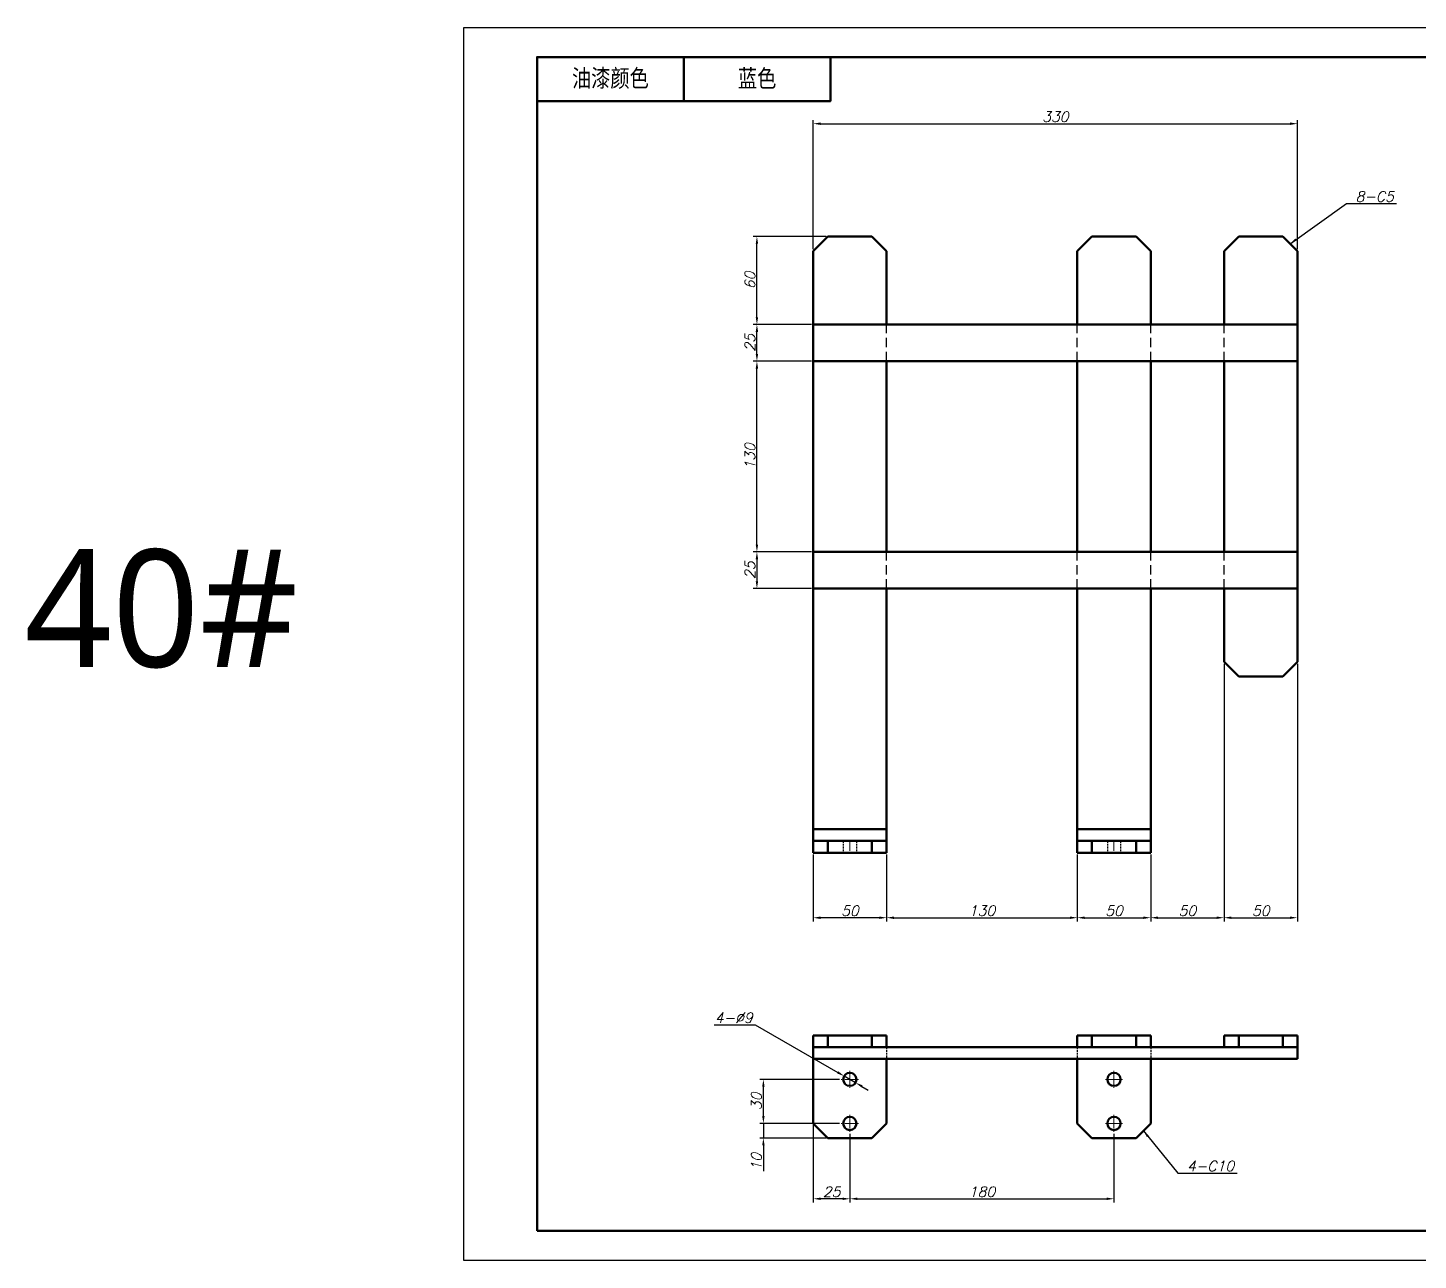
# Model space of a CAD drawing. Header units: inches. Extents: x 17901 to 26602, y 9673 to 14036.
# Drawn here: x 17910 to 18858, y 9673 to 10513 of the extents above; entities that cross this region are included whole.
import ezdxf

# ---------------------------------------------------------------- set-up
doc = ezdxf.new("R2010")
doc.units = ezdxf.units.IN
doc.header["$MEASUREMENT"] = 0
doc.linetypes.add('CENTER', pattern=[50.8, 31.75, -6.35, 6.35, -6.35])
doc.linetypes.add('DASHED2', pattern=[9.525, 6.35, -3.175])
for name, color, linetype, lineweight in [('中心线', 1, 'CENTER', 15), ('图框_内框线', 5, 'Continuous', 50), ('标注线', 3, 'Continuous', 25), ('粗实线', 7, 'Continuous', 50), ('虚线', 2, 'DASHED2', 25)]:
    doc.layers.add(name, color=color, linetype=linetype, lineweight=lineweight)
doc.styles.add('DIM_FONT', font='romans.shx', dxfattribs={"oblique": 15})
doc.styles.get("Standard").update_dxf_attribs({"font": 'txt', "bigfont": 'gbcbig.shx'})
doc.styles.add('仿宋体', font='FSGB2312.ttf', dxfattribs={"width": 0.8, "height": 3.5})
doc.dimstyles.new('幅面 1：2', dxfattribs={"dimscale": 2, "dimtxt": 3.5, "dimasz": 2.5, "dimexe": 1.25, "dimexo": 0.625, "dimtad": 1, "dimdsep": 46, "dimtxsty": 'DIM_FONT', "dimcen": 2.5, "dimclrd": 256, "dimclre": 256, "dimclrt": 256, "dimazin": 2, "dimtm": 1e-09, "dimtfac": 0.5, "dimtmove": 0, "dimatfit": 3, "dimfxl": 1, "dimlwd": -1, "dimarcsym": 0})
doc.dimstyles.new('幅面 1：2$0', dxfattribs={"dimscale": 2, "dimtxt": 3.5, "dimasz": 2.5, "dimexe": 1.25, "dimexo": 0.625, "dimtad": 1, "dimdsep": 46, "dimtxsty": 'DIM_FONT', "dimcen": 2.5, "dimclrd": 256, "dimclrt": 256, "dimadec": 0, "dimazin": 0, "dimtfac": 1, "dimtmove": 0, "dimatfit": 3, "dimfxl": 1, "dimlwd": -1, "dimarcsym": 0})
doc.dimstyles.new('幅面 1：2$3', dxfattribs={"dimscale": 2, "dimtxt": 3.5, "dimasz": 2.5, "dimexe": 1.25, "dimexo": 0.625, "dimtad": 1, "dimtih": 1, "dimtoh": 1, "dimdsep": 46, "dimtxsty": 'DIM_FONT', "dimcen": 2.5, "dimclrd": 256, "dimclre": 256, "dimclrt": 256, "dimazin": 2, "dimtm": 1e-09, "dimtfac": 0.5, "dimtmove": 0, "dimatfit": 3, "dimfxl": 1, "dimlwd": -1, "dimarcsym": 0})

# ---------------------------------------------------------------- blocks, each defined once
blk = doc.blocks.new('*D770')
at = {"layer": 'Defpoints', "color": 0, "transparency": 16777216}
for p in [(18775.25, 10447.28), (18445.25, 10360.4), (18775.25, 10360.4)]:
    blk.add_point(p, dxfattribs=at)
at = {"layer": '标注线', "color": 0, "lineweight": -2, "transparency": 16777216}
for p, q in [((18445.25, 10361.65), (18445.25, 10449.78)), ((18775.25, 10361.65), (18775.25, 10449.78))]:
    blk.add_line(p, q, dxfattribs=at)
at = {"layer": '标注线', "transparency": 16777216}
blk.add_line((18450.25, 10447.28), (18770.25, 10447.28), dxfattribs=at)
for points in [[(18450.25, 10448.12), (18450.25, 10446.45), (18445.25, 10447.28)], [(18770.25, 10448.12), (18770.25, 10446.45), (18775.25, 10447.28)]]:
    blk.add_solid(points, dxfattribs=at)
at = {"layer": '标注线', "transparency": 16777216, "insert": (18610.25, 10452.03), "char_height": 7, "attachment_point": 5, "style": 'DIM_FONT'}
blk.add_mtext('330', dxfattribs=at)
blk = doc.blocks.new('*D771')
at = {"layer": 'Defpoints', "color": 0, "transparency": 16777216}
for p in [(18445.25, 9950.4), (18495.25, 9950.4), (18445.25, 9906.07)]:
    blk.add_point(p, dxfattribs=at)
at = {"layer": '标注线', "color": 0, "lineweight": -2, "transparency": 16777216}
for p, q in [((18445.25, 9949.15), (18445.25, 9903.57)), ((18495.25, 9949.15), (18495.25, 9903.57))]:
    blk.add_line(p, q, dxfattribs=at)
at = {"layer": '标注线', "transparency": 16777216}
blk.add_line((18490.25, 9906.07), (18450.25, 9906.07), dxfattribs=at)
for points in [[(18450.25, 9906.9), (18450.25, 9905.23), (18445.25, 9906.07)], [(18490.25, 9906.9), (18490.25, 9905.23), (18495.25, 9906.07)]]:
    blk.add_solid(points, dxfattribs=at)
at = {"layer": '标注线', "transparency": 16777216, "insert": (18470.25, 9910.82), "char_height": 7, "attachment_point": 5, "style": 'DIM_FONT'}
blk.add_mtext('50', dxfattribs=at)
blk = doc.blocks.new('*D772')
at = {"layer": 'Defpoints', "color": 0, "transparency": 16777216}
for p in [(18495.25, 9950.4), (18625.25, 9950.4), (18625.25, 9906.07)]:
    blk.add_point(p, dxfattribs=at)
at = {"layer": '标注线', "color": 0, "lineweight": -2, "transparency": 16777216}
for p, q in [((18495.25, 9949.15), (18495.25, 9903.57)), ((18625.25, 9949.15), (18625.25, 9903.57))]:
    blk.add_line(p, q, dxfattribs=at)
at = {"layer": '标注线', "transparency": 16777216}
blk.add_line((18500.25, 9906.07), (18620.25, 9906.07), dxfattribs=at)
for points in [[(18500.25, 9906.9), (18500.25, 9905.23), (18495.25, 9906.07)], [(18620.25, 9906.9), (18620.25, 9905.23), (18625.25, 9906.07)]]:
    blk.add_solid(points, dxfattribs=at)
at = {"layer": '标注线', "transparency": 16777216, "insert": (18560.25, 9910.82), "char_height": 7, "attachment_point": 5, "style": 'DIM_FONT'}
blk.add_mtext('130', dxfattribs=at)
blk = doc.blocks.new('*D773')
at = {"layer": 'Defpoints', "color": 0, "transparency": 16777216}
for p in [(18625.25, 9950.4), (18675.25, 9950.4), (18675.25, 9906.07)]:
    blk.add_point(p, dxfattribs=at)
at = {"layer": '标注线', "color": 0, "lineweight": -2, "transparency": 16777216}
for p, q in [((18625.25, 9949.15), (18625.25, 9903.57)), ((18675.25, 9949.15), (18675.25, 9903.57))]:
    blk.add_line(p, q, dxfattribs=at)
at = {"layer": '标注线', "transparency": 16777216}
blk.add_line((18630.25, 9906.07), (18670.25, 9906.07), dxfattribs=at)
for points in [[(18630.25, 9906.9), (18630.25, 9905.23), (18625.25, 9906.07)], [(18670.25, 9906.9), (18670.25, 9905.23), (18675.25, 9906.07)]]:
    blk.add_solid(points, dxfattribs=at)
at = {"layer": '标注线', "transparency": 16777216, "insert": (18650.25, 9910.82), "char_height": 7, "attachment_point": 5, "style": 'DIM_FONT'}
blk.add_mtext('50', dxfattribs=at)
blk = doc.blocks.new('*D774')
at = {"layer": 'Defpoints', "color": 0, "transparency": 16777216}
for p in [(18725.25, 10080.4), (18675.25, 9950.4), (18725.25, 9906.07)]:
    blk.add_point(p, dxfattribs=at)
at = {"layer": '标注线', "color": 0, "lineweight": -2, "transparency": 16777216}
for p, q in [((18725.25, 10079.15), (18725.25, 9903.57)), ((18675.25, 9949.15), (18675.25, 9903.57))]:
    blk.add_line(p, q, dxfattribs=at)
at = {"layer": '标注线', "transparency": 16777216}
blk.add_line((18680.25, 9906.07), (18720.25, 9906.07), dxfattribs=at)
for points in [[(18680.25, 9906.9), (18680.25, 9905.23), (18675.25, 9906.07)], [(18720.25, 9906.9), (18720.25, 9905.23), (18725.25, 9906.07)]]:
    blk.add_solid(points, dxfattribs=at)
at = {"layer": '标注线', "transparency": 16777216, "insert": (18700.25, 9910.82), "char_height": 7, "attachment_point": 5, "style": 'DIM_FONT'}
blk.add_mtext('50', dxfattribs=at)
blk = doc.blocks.new('*D775')
at = {"layer": 'Defpoints', "color": 0, "transparency": 16777216}
for p in [(18725.25, 10080.4), (18775.25, 10080.4), (18775.25, 9906.07)]:
    blk.add_point(p, dxfattribs=at)
at = {"layer": '标注线', "color": 0, "lineweight": -2, "transparency": 16777216}
for p, q in [((18725.25, 10079.15), (18725.25, 9903.57)), ((18775.25, 10079.15), (18775.25, 9903.57))]:
    blk.add_line(p, q, dxfattribs=at)
at = {"layer": '标注线', "transparency": 16777216}
blk.add_line((18730.25, 9906.07), (18770.25, 9906.07), dxfattribs=at)
for points in [[(18730.25, 9906.9), (18730.25, 9905.23), (18725.25, 9906.07)], [(18770.25, 9906.9), (18770.25, 9905.23), (18775.25, 9906.07)]]:
    blk.add_solid(points, dxfattribs=at)
at = {"layer": '标注线', "transparency": 16777216, "insert": (18750.25, 9910.82), "char_height": 7, "attachment_point": 5, "style": 'DIM_FONT'}
blk.add_mtext('50', dxfattribs=at)
blk = doc.blocks.new('*D776')
at = {"layer": 'Defpoints', "color": 0, "transparency": 16777216}
for p in [(18445.25, 9765.88), (18470.25, 9760.03), (18445.25, 9714.5)]:
    blk.add_point(p, dxfattribs=at)
at = {"layer": '标注线', "color": 0, "lineweight": -2, "transparency": 16777216}
for p, q in [((18445.25, 9764.63), (18445.25, 9712)), ((18470.25, 9758.78), (18470.25, 9712))]:
    blk.add_line(p, q, dxfattribs=at)
at = {"layer": '标注线', "transparency": 16777216}
blk.add_line((18465.25, 9714.5), (18450.25, 9714.5), dxfattribs=at)
for points in [[(18450.25, 9715.33), (18450.25, 9713.67), (18445.25, 9714.5)], [(18465.25, 9715.33), (18465.25, 9713.67), (18470.25, 9714.5)]]:
    blk.add_solid(points, dxfattribs=at)
at = {"layer": '标注线', "transparency": 16777216, "insert": (18457.75, 9719.25), "char_height": 7, "attachment_point": 5, "style": 'DIM_FONT'}
blk.add_mtext('25', dxfattribs=at)
blk = doc.blocks.new('*D777')
at = {"layer": 'Defpoints', "color": 0, "transparency": 16777216}
for p in [(18470.25, 9760.03), (18650.25, 9760.03), (18650.25, 9714.5)]:
    blk.add_point(p, dxfattribs=at)
at = {"layer": '标注线', "color": 0, "lineweight": -2, "transparency": 16777216}
for p, q in [((18470.25, 9758.78), (18470.25, 9712)), ((18650.25, 9758.78), (18650.25, 9712))]:
    blk.add_line(p, q, dxfattribs=at)
at = {"layer": '标注线', "transparency": 16777216}
blk.add_line((18475.25, 9714.5), (18645.25, 9714.5), dxfattribs=at)
for points in [[(18475.25, 9715.33), (18475.25, 9713.67), (18470.25, 9714.5)], [(18645.25, 9715.33), (18645.25, 9713.67), (18650.25, 9714.5)]]:
    blk.add_solid(points, dxfattribs=at)
at = {"layer": '标注线', "transparency": 16777216, "insert": (18560.25, 9719.25), "char_height": 7, "attachment_point": 5, "style": 'DIM_FONT'}
blk.add_mtext('180', dxfattribs=at)
blk = doc.blocks.new('*D778')
at = {"layer": 'Defpoints', "color": 0, "transparency": 16777216}
for p in [(18411.31, 9795.88), (18464.4, 9795.88), (18464.4, 9765.88)]:
    blk.add_point(p, dxfattribs=at)
at = {"layer": '标注线', "color": 0, "lineweight": -2, "transparency": 16777216}
for p, q in [((18463.15, 9795.88), (18408.81, 9795.88)), ((18463.15, 9765.88), (18408.81, 9765.88))]:
    blk.add_line(p, q, dxfattribs=at)
at = {"layer": '标注线', "transparency": 16777216}
blk.add_line((18411.31, 9770.88), (18411.31, 9790.88), dxfattribs=at)
for points in [[(18410.47, 9790.88), (18412.14, 9790.88), (18411.31, 9795.88)], [(18410.47, 9770.88), (18412.14, 9770.88), (18411.31, 9765.88)]]:
    blk.add_solid(points, dxfattribs=at)
at = {"layer": '标注线', "transparency": 16777216, "insert": (18406.56, 9780.88), "char_height": 7, "attachment_point": 5, "rotation": 90, "style": 'DIM_FONT'}
blk.add_mtext('30', dxfattribs=at)
blk = doc.blocks.new('*D779')
at = {"layer": 'Defpoints', "color": 0, "transparency": 16777216}
for p in [(18464.4, 9765.88), (18411.31, 9755.88), (18455.25, 9755.88)]:
    blk.add_point(p, dxfattribs=at)
at = {"layer": '标注线', "transparency": 16777216}
for p, q in [((18411.31, 9770.88), (18411.31, 9775.88)), ((18411.31, 9765.88), (18411.31, 9755.88)), ((18411.31, 9750.88), (18411.31, 9733.38))]:
    blk.add_line(p, q, dxfattribs=at)
at = {"layer": '标注线', "color": 0, "lineweight": -2, "transparency": 16777216}
for p, q in [((18463.15, 9765.88), (18408.81, 9765.88)), ((18454, 9755.88), (18408.81, 9755.88))]:
    blk.add_line(p, q, dxfattribs=at)
at = {"layer": '标注线', "transparency": 16777216}
for points in [[(18410.47, 9770.88), (18412.14, 9770.88), (18411.31, 9765.88)], [(18410.47, 9750.88), (18412.14, 9750.88), (18411.31, 9755.88)]]:
    blk.add_solid(points, dxfattribs=at)
at = {"layer": '标注线', "transparency": 16777216, "insert": (18406.56, 9739.63), "char_height": 7, "attachment_point": 5, "rotation": 90, "style": 'DIM_FONT'}
blk.add_mtext('10', dxfattribs=at)
blk = doc.blocks.new('*D780')
at = {"layer": 'Defpoints', "color": 0, "transparency": 16777216}
for p in [(18466.36, 9798.12), (18474.15, 9793.63)]:
    blk.add_point(p, dxfattribs=at)
at = {"layer": '标注线', "transparency": 16777216}
for p, q in [((18377.76, 9833.12), (18405.66, 9833.12)), ((18405.66, 9833.12), (18462.02, 9800.62)), ((18474.15, 9793.63), (18466.36, 9798.12)), ((18478.48, 9791.13), (18482.81, 9788.63))]:
    blk.add_line(p, q, dxfattribs=at)
for points in [[(18462.44, 9801.34), (18461.61, 9799.9), (18466.36, 9798.12)], [(18478.9, 9791.85), (18478.07, 9790.41), (18474.15, 9793.63)]]:
    blk.add_solid(points, dxfattribs=at)
at = {"layer": '标注线', "transparency": 16777216, "insert": (18391.08, 9837.87), "char_height": 7, "attachment_point": 5, "style": 'DIM_FONT'}
blk.add_mtext('4-%%c9', dxfattribs=at)
blk = doc.blocks.new('*D738')
at = {"layer": 'Defpoints', "color": 0, "transparency": 16777216}
for p in [(18406.9, 10285.4), (18445.25, 10285.4), (18445.25, 10155.4)]:
    blk.add_point(p, dxfattribs=at)
at = {"layer": '标注线', "color": 0, "lineweight": -2, "transparency": 16777216}
for p, q in [((18444, 10285.4), (18404.4, 10285.4)), ((18444, 10155.4), (18404.4, 10155.4))]:
    blk.add_line(p, q, dxfattribs=at)
at = {"layer": '标注线', "transparency": 16777216}
blk.add_line((18406.9, 10160.4), (18406.9, 10280.4), dxfattribs=at)
for points in [[(18406.06, 10280.4), (18407.73, 10280.4), (18406.9, 10285.4)], [(18406.06, 10160.4), (18407.73, 10160.4), (18406.9, 10155.4)]]:
    blk.add_solid(points, dxfattribs=at)
at = {"layer": '标注线', "transparency": 16777216, "insert": (18402.15, 10220.4), "char_height": 7, "attachment_point": 5, "rotation": 90, "style": 'DIM_FONT'}
blk.add_mtext('130', dxfattribs=at)
blk = doc.blocks.new('*D739')
at = {"layer": 'Defpoints', "color": 0, "transparency": 16777216}
for p in [(18445.25, 10155.4), (18406.9, 10130.4), (18445.25, 10130.4)]:
    blk.add_point(p, dxfattribs=at)
at = {"layer": '标注线', "color": 0, "lineweight": -2, "transparency": 16777216}
for p, q in [((18444, 10155.4), (18404.4, 10155.4)), ((18444, 10130.4), (18404.4, 10130.4))]:
    blk.add_line(p, q, dxfattribs=at)
at = {"layer": '标注线', "transparency": 16777216}
blk.add_line((18406.9, 10150.4), (18406.9, 10135.4), dxfattribs=at)
for points in [[(18406.06, 10150.4), (18407.73, 10150.4), (18406.9, 10155.4)], [(18406.06, 10135.4), (18407.73, 10135.4), (18406.9, 10130.4)]]:
    blk.add_solid(points, dxfattribs=at)
at = {"layer": '标注线', "transparency": 16777216, "insert": (18402.15, 10142.9), "char_height": 7, "attachment_point": 5, "rotation": 90, "style": 'DIM_FONT'}
blk.add_mtext('25', dxfattribs=at)
blk = doc.blocks.new('*D740')
at = {"layer": 'Defpoints', "color": 0, "transparency": 16777216}
for p in [(18406.9, 10310.4), (18444, 10310.4), (18444, 10285.4)]:
    blk.add_point(p, dxfattribs=at)
at = {"layer": '标注线', "color": 0, "lineweight": -2, "transparency": 16777216}
for p, q in [((18442.75, 10310.4), (18404.4, 10310.4)), ((18442.75, 10285.4), (18404.4, 10285.4))]:
    blk.add_line(p, q, dxfattribs=at)
at = {"layer": '标注线', "transparency": 16777216}
blk.add_line((18406.9, 10290.4), (18406.9, 10305.4), dxfattribs=at)
for points in [[(18406.06, 10305.4), (18407.73, 10305.4), (18406.9, 10310.4)], [(18406.06, 10290.4), (18407.73, 10290.4), (18406.9, 10285.4)]]:
    blk.add_solid(points, dxfattribs=at)
at = {"layer": '标注线', "transparency": 16777216, "insert": (18402.15, 10297.9), "char_height": 7, "attachment_point": 5, "rotation": 90, "style": 'DIM_FONT'}
blk.add_mtext('25', dxfattribs=at)
blk = doc.blocks.new('*D741')
at = {"layer": 'Defpoints', "color": 0, "transparency": 16777216}
for p in [(18406.9, 10370.4), (18455.25, 10370.4), (18445.25, 10310.4)]:
    blk.add_point(p, dxfattribs=at)
at = {"layer": '标注线', "color": 0, "lineweight": -2, "transparency": 16777216}
for p, q in [((18454, 10370.4), (18404.4, 10370.4)), ((18444, 10310.4), (18404.4, 10310.4))]:
    blk.add_line(p, q, dxfattribs=at)
at = {"layer": '标注线', "transparency": 16777216}
blk.add_line((18406.9, 10315.4), (18406.9, 10365.4), dxfattribs=at)
for points in [[(18406.06, 10365.4), (18407.73, 10365.4), (18406.9, 10370.4)], [(18406.06, 10315.4), (18407.73, 10315.4), (18406.9, 10310.4)]]:
    blk.add_solid(points, dxfattribs=at)
at = {"layer": '标注线', "transparency": 16777216, "insert": (18402.15, 10340.4), "char_height": 7, "attachment_point": 5, "rotation": 90, "style": 'DIM_FONT'}
blk.add_mtext('60', dxfattribs=at)

msp = doc.modelspace()

# ---------------------------------------------------------------- linework, layer by layer
at = {"layer": 'Defpoints'}
msp.add_lwpolyline([(18207.032, 9672.642), (19395.032, 9672.642), (19395.032, 10512.642), (18207.032, 10512.642)], close=True, dxfattribs=at)
at = {"layer": '中心线', "ltscale": 0.240015}
for p, q in [((18470.253, 9959.198), (18470.253, 9949.597)), ((18650.253, 9959.198), (18650.253, 9949.597))]:
    msp.add_line(p, q, dxfattribs=at)
at = {"layer": '中心线', "ltscale": 0.2925}
for p, q in [((18470.253, 9801.725), (18470.253, 9790.025)), ((18650.253, 9801.725), (18650.253, 9790.025)), ((18476.103, 9795.875), (18464.403, 9795.875)), ((18656.103, 9795.875), (18644.403, 9795.875)), ((18470.253, 9771.725), (18470.253, 9760.025)), ((18650.253, 9771.725), (18650.253, 9760.025)), ((18476.103, 9765.875), (18464.403, 9765.875)), ((18656.103, 9765.875), (18644.403, 9765.875))]:
    msp.add_line(p, q, dxfattribs=at)
at = {"layer": '图框_内框线'}
msp.add_line((18357.032, 10492.642), (18357.032, 10462.642), dxfattribs=at)
for points in [[(18257.032, 9692.642), (19375.032, 9692.642), (19375.032, 10492.642), (18257.032, 10492.642)], [(18257.032, 10492.642), (18457.032, 10492.642), (18457.032, 10462.642), (18257.032, 10462.642)]]:
    msp.add_lwpolyline(points, close=True, dxfattribs=at)
at = {"layer": '粗实线', "ltscale": 0.353553}
for p, q in [((18445.253, 10360.398), (18455.253, 10370.398)), ((18485.253, 10370.398), (18495.253, 10360.398)), ((18625.253, 10360.398), (18635.253, 10370.398)), ((18665.253, 10370.398), (18675.253, 10360.398)), ((18725.253, 10360.398), (18735.253, 10370.398)), ((18765.253, 10370.398), (18775.253, 10360.398)), ((18725.253, 10080.398), (18735.253, 10070.398)), ((18765.253, 10070.398), (18775.253, 10080.398)), ((18445.253, 9765.875), (18455.253, 9755.875)), ((18485.253, 9755.875), (18495.253, 9765.875)), ((18625.253, 9765.875), (18635.253, 9755.875)), ((18665.253, 9755.875), (18675.253, 9765.875))]:
    msp.add_line(p, q, dxfattribs=at)
at = {"layer": '粗实线'}
for p, q in [((18485.253, 10370.398), (18455.253, 10370.398)), ((18665.253, 10370.398), (18635.253, 10370.398)), ((18765.253, 10370.398), (18735.253, 10370.398)), ((18445.253, 9966.398), (18445.253, 10360.398)), ((18495.253, 10310.398), (18495.253, 10360.398)), ((18625.253, 10310.398), (18625.253, 10360.398)), ((18675.253, 10310.398), (18675.253, 10360.398)), ((18725.253, 10310.398), (18725.253, 10360.398)), ((18775.253, 10310.398), (18775.253, 10360.398)), ((18445.253, 10310.398), (18775.253, 10310.398)), ((18445.253, 10310.398), (18445.253, 10285.398)), ((18775.253, 10285.398), (18775.253, 10310.398)), ((18775.253, 10285.398), (18445.253, 10285.398)), ((18495.253, 10155.398), (18495.253, 10285.398)), ((18625.253, 10155.398), (18625.253, 10285.398)), ((18675.253, 10155.398), (18675.253, 10285.398)), ((18725.253, 10155.398), (18725.253, 10285.398)), ((18775.253, 10155.398), (18775.253, 10285.398)), ((18445.253, 10155.398), (18775.253, 10155.398)), ((18445.253, 10155.398), (18445.253, 10130.398)), ((18775.253, 10130.398), (18775.253, 10155.398)), ((18775.253, 10130.398), (18445.253, 10130.398)), ((18495.253, 9966.398), (18495.253, 10130.398)), ((18625.253, 9966.398), (18625.253, 10130.398)), ((18675.253, 9966.398), (18675.253, 10130.398)), ((18725.253, 10080.398), (18725.253, 10130.398)), ((18775.253, 10080.398), (18775.253, 10130.398)), ((18735.253, 10070.398), (18765.253, 10070.398)), ((18495.253, 9966.398), (18445.253, 9966.398)), ((18675.253, 9966.398), (18625.253, 9966.398)), ((18455.253, 9958.398), (18485.253, 9958.398)), ((18485.253, 9950.398), (18455.253, 9950.398)), ((18635.253, 9958.398), (18665.253, 9958.398)), ((18665.253, 9950.398), (18635.253, 9950.398)), ((18445.253, 9817.875), (18775.253, 9817.875)), ((18485.253, 9825.875), (18455.253, 9825.875)), ((18485.253, 9817.875), (18455.253, 9817.875)), ((18665.253, 9825.875), (18635.253, 9825.875)), ((18665.253, 9817.875), (18635.253, 9817.875)), ((18765.253, 9825.875), (18735.253, 9825.875)), ((18765.253, 9817.875), (18735.253, 9817.875)), ((18445.253, 9765.875), (18445.253, 9809.875)), ((18495.253, 9809.875), (18445.253, 9809.875)), ((18445.253, 9809.875), (18775.253, 9809.875)), ((18495.253, 9765.875), (18495.253, 9809.875)), ((18625.253, 9765.875), (18625.253, 9809.875)), ((18675.253, 9809.875), (18625.253, 9809.875)), ((18675.253, 9765.875), (18675.253, 9809.875)), ((18455.253, 9755.875), (18485.253, 9755.875)), ((18635.253, 9755.875), (18665.253, 9755.875))]:
    msp.add_line(p, q, dxfattribs=at)
at = {"layer": '粗实线', "ltscale": 0.2}
for p, q in [((18445.253, 9966.398), (18445.253, 9958.398)), ((18495.253, 9966.398), (18495.253, 9958.398)), ((18625.253, 9966.398), (18625.253, 9958.398)), ((18675.253, 9966.398), (18675.253, 9958.398)), ((18445.253, 9958.398), (18445.253, 9950.398)), ((18455.253, 9958.398), (18455.253, 9950.398)), ((18485.253, 9958.398), (18485.253, 9950.398)), ((18495.253, 9958.398), (18495.253, 9950.398)), ((18625.253, 9958.398), (18625.253, 9950.398)), ((18635.253, 9958.398), (18635.253, 9950.398)), ((18665.253, 9958.398), (18665.253, 9950.398)), ((18675.253, 9958.398), (18675.253, 9950.398)), ((18445.253, 9825.875), (18445.253, 9817.875)), ((18445.253, 9817.875), (18445.253, 9809.875)), ((18445.253, 9817.875), (18445.253, 9809.875)), ((18455.253, 9825.875), (18455.253, 9817.875)), ((18485.253, 9825.875), (18485.253, 9817.875)), ((18495.253, 9825.875), (18495.253, 9817.875)), ((18625.253, 9825.875), (18625.253, 9817.875)), ((18635.253, 9825.875), (18635.253, 9817.875)), ((18665.253, 9825.875), (18665.253, 9817.875)), ((18675.253, 9825.875), (18675.253, 9817.875)), ((18725.253, 9825.875), (18725.253, 9817.875)), ((18735.253, 9825.875), (18735.253, 9817.875)), ((18765.253, 9825.875), (18765.253, 9817.875)), ((18775.253, 9825.875), (18775.253, 9817.875)), ((18775.253, 9817.875), (18775.253, 9809.875))]:
    msp.add_line(p, q, dxfattribs=at)
at = {"layer": '粗实线', "ltscale": 0.25}
for p, q in [((18445.253, 9958.398), (18455.253, 9958.398)), ((18455.253, 9950.398), (18445.253, 9950.398)), ((18485.253, 9958.398), (18495.253, 9958.398)), ((18485.253, 9950.398), (18495.253, 9950.398)), ((18625.253, 9958.398), (18635.253, 9958.398)), ((18635.253, 9950.398), (18625.253, 9950.398)), ((18665.253, 9958.398), (18675.253, 9958.398)), ((18665.253, 9950.398), (18675.253, 9950.398)), ((18445.253, 9825.875), (18455.253, 9825.875)), ((18445.253, 9817.875), (18455.253, 9817.875)), ((18485.253, 9825.875), (18495.253, 9825.875)), ((18485.253, 9817.875), (18495.253, 9817.875)), ((18625.253, 9825.875), (18635.253, 9825.875)), ((18625.253, 9817.875), (18635.253, 9817.875)), ((18665.253, 9825.875), (18675.253, 9825.875)), ((18665.253, 9817.875), (18675.253, 9817.875)), ((18725.253, 9825.875), (18735.253, 9825.875)), ((18725.253, 9817.875), (18735.253, 9817.875)), ((18765.253, 9825.875), (18775.253, 9825.875)), ((18765.253, 9817.875), (18775.253, 9817.875))]:
    msp.add_line(p, q, dxfattribs=at)
at = {"layer": '粗实线'}
for centre in [(18470.253, 9795.875), (18650.253, 9795.875), (18470.253, 9765.875), (18650.253, 9765.875)]:
    msp.add_circle(centre, 4.5, dxfattribs=at)
at = {"layer": '虚线'}
for p, q in [((18495.253, 10285.398), (18495.253, 10310.398)), ((18625.253, 10285.398), (18625.253, 10310.398)), ((18675.253, 10285.398), (18675.253, 10310.398)), ((18725.253, 10285.398), (18725.253, 10310.398)), ((18775.253, 10285.398), (18775.253, 10310.398)), ((18495.253, 10130.398), (18495.253, 10155.398)), ((18625.253, 10130.398), (18625.253, 10155.398)), ((18675.253, 10130.398), (18675.253, 10155.398)), ((18725.253, 10130.398), (18725.253, 10155.398)), ((18775.253, 10130.398), (18775.253, 10155.398)), ((18495.253, 9966.398), (18445.253, 9966.398)), ((18675.253, 9966.398), (18625.253, 9966.398)), ((18495.253, 9809.875), (18445.253, 9809.875)), ((18675.253, 9809.875), (18625.253, 9809.875))]:
    msp.add_line(p, q, dxfattribs=at)
at = {"layer": '虚线', "ltscale": 0.2}
for p, q in [((18465.753, 9958.398), (18465.753, 9950.398)), ((18465.753, 9958.398), (18465.753, 9950.398)), ((18474.753, 9958.398), (18474.753, 9950.398)), ((18474.753, 9958.398), (18474.753, 9950.398)), ((18645.753, 9958.398), (18645.753, 9950.398)), ((18645.753, 9958.398), (18645.753, 9950.398)), ((18654.753, 9958.398), (18654.753, 9950.398)), ((18654.753, 9958.398), (18654.753, 9950.398)), ((18495.253, 9817.875), (18495.253, 9809.875)), ((18625.253, 9817.875), (18625.253, 9809.875)), ((18675.253, 9817.875), (18675.253, 9809.875)), ((18735.253, 9817.875), (18735.253, 9825.875)), ((18765.253, 9817.875), (18765.253, 9825.875))]:
    msp.add_line(p, q, dxfattribs=at)

# ---------------------------------------------------------------- texts
at = {"insert": (17907.803, 10157.009), "char_height": 80, "width": 258.21166, "attachment_point": 1}
msp.add_mtext('{\\fMicrosoft YaHei|b0|i0|c134|p34;40#}', dxfattribs=at)
at = {"layer": '标注线', "char_height": 12, "width": 100, "attachment_point": 5, "style": '仿宋体'}
for s, insert in [('油漆颜色', (18307.032, 10477.642)), ('{\\fSimSun|b0|i0|c134|p2;蓝色}', (18407.032, 10477.642))]:
    msp.add_mtext(s, dxfattribs=dict(at, insert=insert))
at = {"layer": '标注线', "char_height": 7, "attachment_point": 7, "style": 'DIM_FONT'}
for s, insert in [('8-C5', (18814.864, 10394.102)), ('4-C10', (18699.992, 9733.26))]:
    msp.add_mtext(s, dxfattribs=dict(at, insert=insert))

# ---------------------------------------------------------------- dimensions: what is measured, and where the dimension line sits
at = {"layer": '标注线'}
for base, p1, p2, picture, middle in [((18775.253, 10447.284), (18445.253, 10360.398), (18775.253, 10360.398), '*D770', (18610.253, 10452.034)), ((18725.253, 9906.066), (18675.253, 9950.398), (18725.253, 10080.398), '*D774', (18700.253, 9910.816)), ((18775.253, 9906.066), (18725.253, 10080.398), (18775.253, 10080.398), '*D775', (18750.253, 9910.816)), ((18445.253, 9906.066), (18495.253, 9950.398), (18445.253, 9950.398), '*D771', (18470.253, 9910.816)), ((18625.253, 9906.066), (18495.253, 9950.398), (18625.253, 9950.398), '*D772', (18560.253, 9910.816)), ((18675.253, 9906.066), (18625.253, 9950.398), (18675.253, 9950.398), '*D773', (18650.253, 9910.816)), ((18445.253, 9714.5), (18470.253, 9760.025), (18445.253, 9765.875), '*D776', (18457.753, 9719.25)), ((18650.253, 9714.5), (18470.253, 9760.025), (18650.253, 9760.025), '*D777', (18560.253, 9719.25))]:
    dim = msp.add_linear_dim(base=base, p1=p1, p2=p2, dimstyle='幅面 1：2$0', dxfattribs=at)
    dim.commit()
    dim.dimension.update_dxf_attribs({"geometry": picture, "text_midpoint": middle})
for base, p1, p2, picture, middle in [((18406.898, 10370.398), (18445.253, 10310.398), (18455.253, 10370.398), '*D741', (18402.148, 10340.398)), ((18406.898, 10310.398), (18444.003, 10285.398), (18444.003, 10310.398), '*D740', (18402.148, 10297.898)), ((18406.898, 10285.398), (18445.253, 10155.398), (18445.253, 10285.398), '*D738', (18402.148, 10220.398)), ((18406.898, 10130.398), (18445.253, 10155.398), (18445.253, 10130.398), '*D739', (18402.148, 10142.898)), ((18411.308, 9795.875), (18464.403, 9765.875), (18464.403, 9795.875), '*D778', (18406.558, 9780.875)), ((18411.308, 9755.875), (18464.403, 9765.875), (18455.253, 9755.875), '*D779', (18406.558, 9739.625))]:
    dim = msp.add_linear_dim(base=base, p1=p1, p2=p2, angle=90, dimstyle='幅面 1：2$0', dxfattribs=at)
    dim.commit()
    dim.dimension.update_dxf_attribs({"geometry": picture, "text_midpoint": middle})
dim = msp.add_diameter_dim_2p(p1=(18474.152, 9793.627), p2=(18466.355, 9798.123), dimstyle='幅面 1：2$3', override={"dimpost": '4-%%c<>'}, dxfattribs=at)
dim.commit()
dim.dimension.update_dxf_attribs({"geometry": '*D780', "text_midpoint": (18391.08, 9833.122), "dimtype": 163})

# ---------------------------------------------------------------- leaders
at = {"layer": '标注线', "annotation_type": 0, "has_hookline": 1, "hookline_direction": 0}
for points, text_width in [([(18770.253, 10365.398), (18808.614, 10392.852), (18813.614, 10392.852)], 27.852), ([(18670.253, 9760.875), (18693.742, 9732.01), (18698.742, 9732.01)], 34.226)]:
    msp.add_leader(points, dimstyle='幅面 1：2', override={"dimgap": 0.625, "dimtad": 1}, dxfattribs=dict(at, text_width=text_width))

doc.saveas('drawing.dxf')
